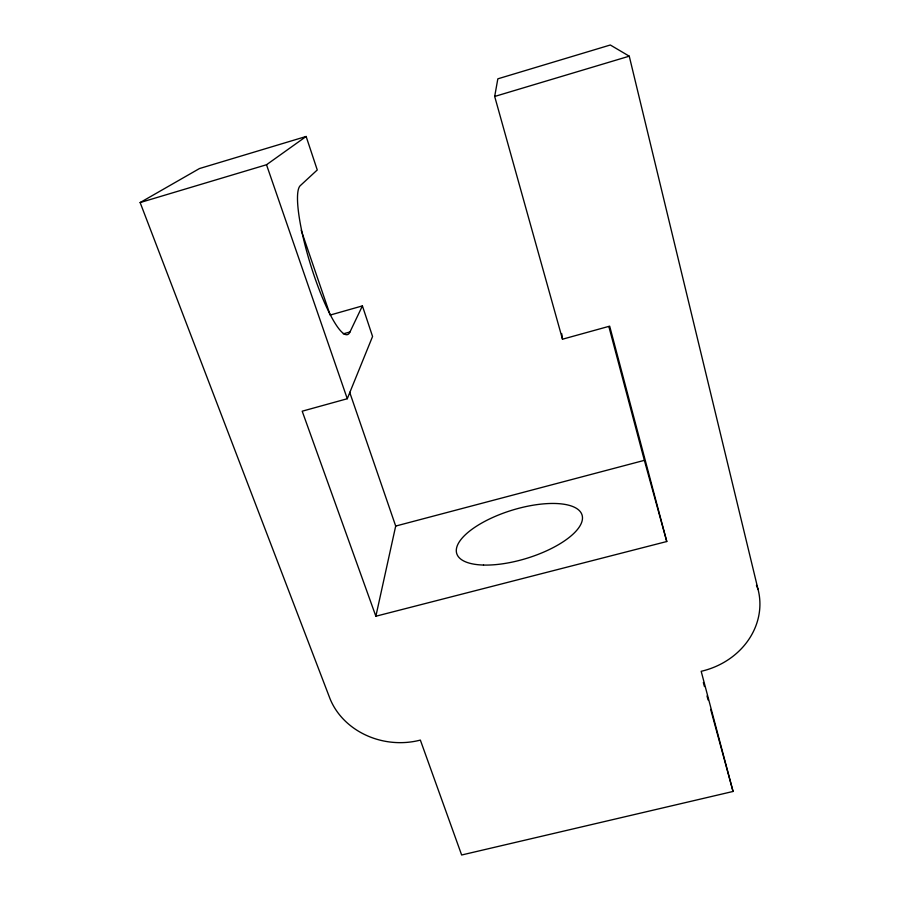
<?xml version="1.0" encoding="UTF-8"?>
<svg xmlns="http://www.w3.org/2000/svg" width="900" height="900" viewBox="0 0 900 900"><rect width="100%" height="100%" fill="white"/><g stroke="black" fill="none" stroke-linecap="round" stroke-linejoin="round"><path stroke-width="1.35" d="M301.185 230.231L330.188 315.056L362.407 305.899L372.566 336.476L347.276 398.734L302.197 411.199L375.863 616.23L666.776 541.519L609.671 326.16L562.489 339.21L494.685 96.457L497.835 78.829L610.312 45L629.258 56.182L758.002 589.196A74.272 65.947 -11.3 0 1 701.179 671.299L733.05 791.46L461.644 855L420.356 740.092A72.067 63.068 7.4 0 1 329.254 696.712L140.141 202.556L199.44 168.559L306.135 136.474L317.261 169.965L300.139 185.782A78.3 14.76 72.9 0 0 314.213 275.929A78.3 14.76 72.9 0 0 349.976 331.954L343.282 333.855M375.863 616.23L395.696 526.061L349.695 392.299M349.976 331.954L362.407 305.899M140.141 202.556L266.512 164.745L306.135 136.474M494.685 96.457L629.258 56.182M395.696 526.061L644.366 460.35L666.776 541.519M756.428 585.293L758.002 589.196M266.512 164.745L347.276 398.734M703.339 682.504L704.441 686.543M707.006 695.959L708.109 699.986M710.674 709.403L733.05 791.46M608.873 326.599L644.366 460.35M561.724 333.664L562.489 339.21M483.514 565.054A65.554 25.155 -17.1 0 0 582.278 520.099A65.554 25.155 -17.1 0 0 492.435 517.613A65.554 25.155 -17.1 0 0 483.514 565.054"/></g></svg>
